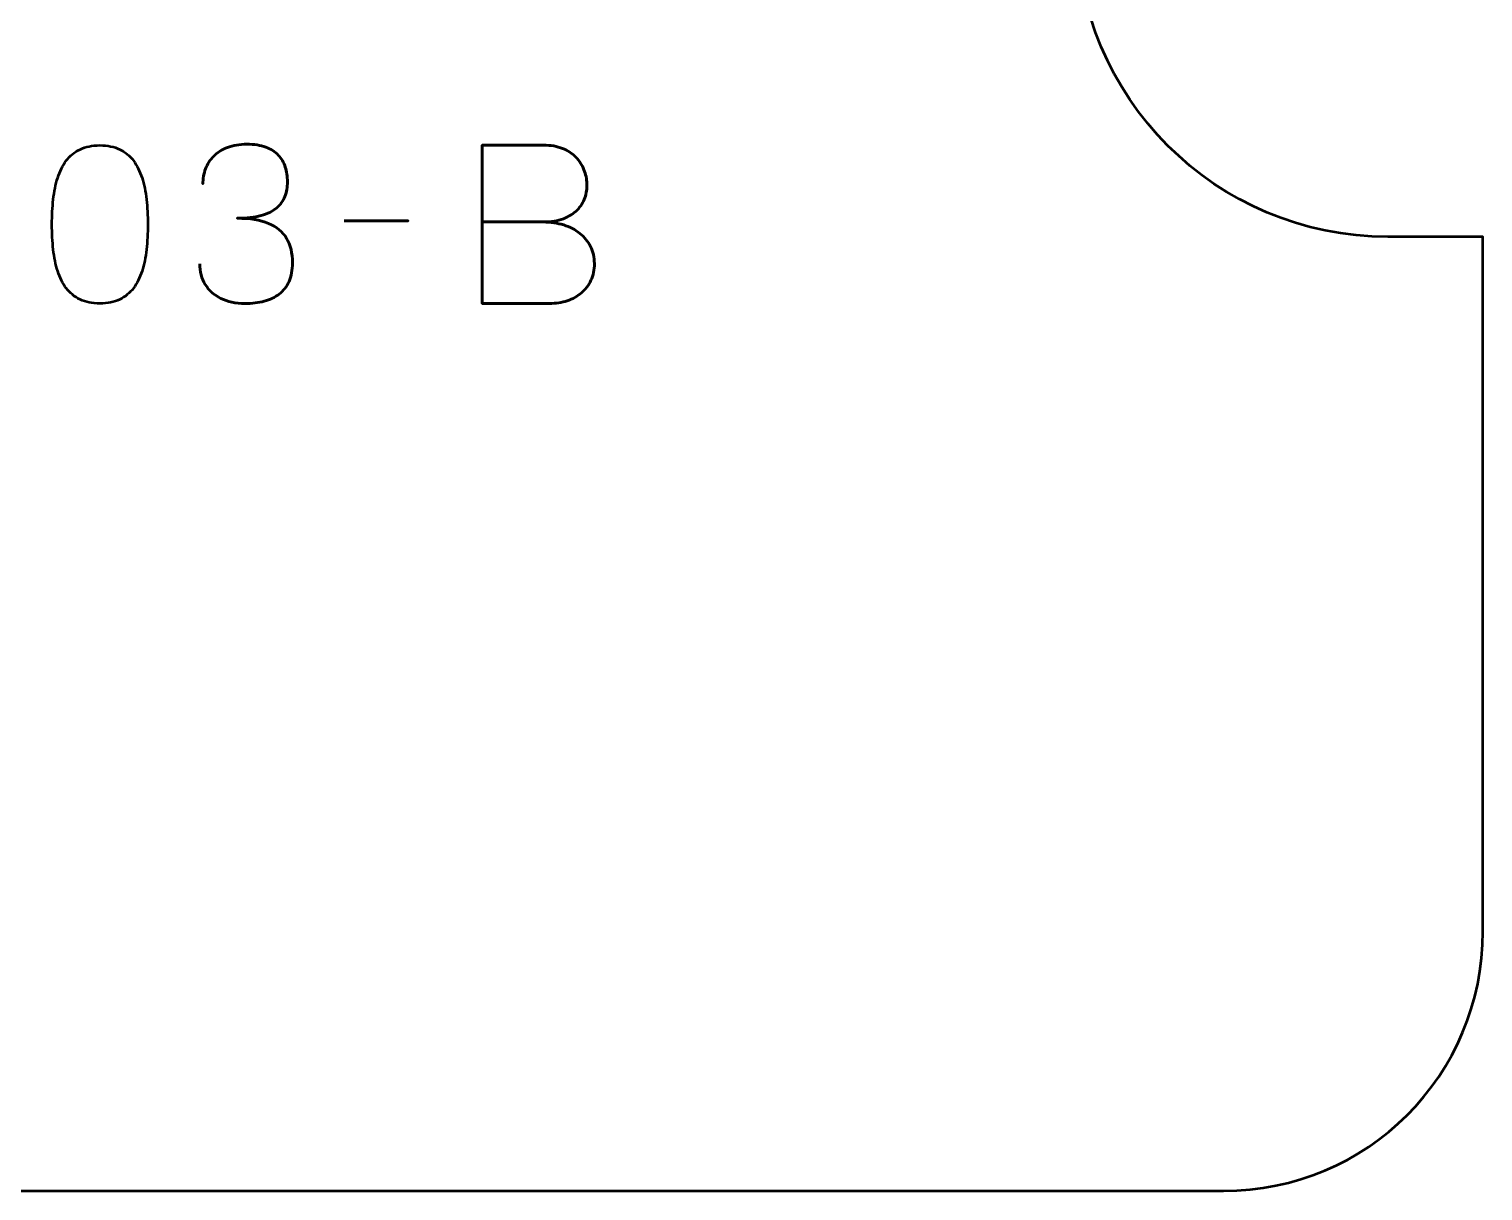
# Model space of a CAD drawing. Header units: centimetres. Extents: x -13.2 to -1.8, y -9.5 to -0.2.
# Drawn here: x -4.652 to -1.85, y -9.5 to -7.261 of the extents above; entities that cross this region are included whole.
import ezdxf

# ---------------------------------------------------------------- set-up
doc = ezdxf.new("R2010")
doc.units = ezdxf.units.CM
doc.header["$MEASUREMENT"] = 0
doc.layers.add('Layer 1', color=7, linetype='Continuous')

msp = doc.modelspace()

# ---------------------------------------------------------------- linework, layer by layer
at = {"layer": 'Layer 1', "lineweight": 53}
msp.add_open_spline([(-7.15003, -8.99995), (-7.15003, -8.99995), (-7.15003, -7.55), (-7.15003, -7.55), (-7.15003, -7.55), (-7.15003, -7.55), (-6.91251, -7.55), (-6.91251, -7.55), (-6.91251, -7.55), (-6.58119, -7.55), (-6.31251, -7.28131), (-6.31251, -6.95), (-6.31251, -6.95), (-6.31251, -6.61869), (-6.58119, -6.35), (-6.91251, -6.35), (-6.91251, -6.35), (-6.91251, -6.35), (-7.15003, -6.35), (-7.15003, -6.35), (-7.15003, -6.35), (-7.15003, -6.35), (-7.15003, -0.70005), (-7.15003, -0.70005), (-7.15003, -0.70005), (-7.15003, -0.42305), (-6.92694, -0.19995), (-6.64994, -0.19995), (-6.64994, -0.19995), (-6.64994, -0.19995), (-2.35008, -0.19995), (-2.35008, -0.19995), (-2.35008, -0.19995), (-2.07294, -0.19995), (-1.84998, -0.42305), (-1.84998, -0.70005), (-1.84998, -0.70005), (-1.84998, -0.70005), (-1.84998, -0.84998), (-1.84998, -0.84998), (-1.84998, -0.84998), (-1.84998, -0.84998), (-2.19998, -0.84998), (-2.19998, -0.84998), (-2.19998, -0.84998), (-2.19998, -0.84998), (-2.19998, -0.70005), (-2.19998, -0.70005), (-2.19998, -0.70005), (-2.19998, -0.70005), (-2.2401, -0.70005), (-2.2401, -0.70005), (-2.2401, -0.70005), (-2.26644, -0.65448), (-2.30442, -0.61649), (-2.34999, -0.59013), (-2.34999, -0.59013), (-2.34999, -0.59013), (-2.34999, -0.55005), (-2.34999, -0.55005), (-2.34999, -0.55005), (-2.34999, -0.55005), (-2.49369, -0.55005), (-2.49369, -0.55005), (-2.49369, -0.55005), (-2.49369, -0.55005), (-2.5, -0.54998), (-2.5, -0.54998), (-2.5, -0.54998), (-2.5, -0.54998), (-2.50631, -0.55005), (-2.50631, -0.55005), (-2.50631, -0.55005), (-2.50631, -0.55005), (-2.64999, -0.55005), (-2.64999, -0.55005), (-2.64999, -0.55005), (-2.64999, -0.55005), (-2.64999, -0.59014), (-2.64999, -0.59014), (-2.64999, -0.59014), (-2.64999, -0.59014), (-2.65451, -0.59282), (-2.65451, -0.59282), (-2.65451, -0.59282), (-2.65451, -0.59282), (-2.65605, -0.59374), (-2.65605, -0.59374), (-2.65605, -0.59374), (-2.65605, -0.59374), (-2.66152, -0.59716), (-2.66152, -0.59716), (-2.66152, -0.59716), (-2.66152, -0.59716), (-2.66167, -0.59726), (-2.66167, -0.59726), (-2.66167, -0.59726), (-2.66167, -0.59726), (-2.6626, -0.59786), (-2.6626, -0.59786), (-2.6626, -0.59786), (-2.6626, -0.59786), (-2.66737, -0.60101), (-2.66737, -0.60101), (-2.66737, -0.60101), (-2.66737, -0.60101), (-2.66771, -0.60123), (-2.66771, -0.60123), (-2.66771, -0.60123), (-2.66771, -0.60123), (-2.66875, -0.60194), (-2.66875, -0.60194), (-2.66875, -0.60194), (-2.66875, -0.60194), (-2.67279, -0.60474), (-2.67279, -0.60474), (-2.67279, -0.60474), (-2.67279, -0.60474), (-2.67364, -0.60534), (-2.67364, -0.60534), (-2.67364, -0.60534), (-2.67364, -0.60534), (-2.67479, -0.60617), (-2.67479, -0.60617), (-2.67479, -0.60617), (-2.67479, -0.60617), (-2.67876, -0.60907), (-2.67876, -0.60907), (-2.67876, -0.60907), (-2.67876, -0.60907), (-2.67947, -0.6096), (-2.67947, -0.6096), (-2.67947, -0.6096), (-2.67947, -0.6096), (-2.67963, -0.60972), (-2.67963, -0.60972), (-2.67963, -0.60972), (-2.67963, -0.60972), (-2.68514, -0.61394), (-2.68514, -0.61394), (-2.68514, -0.61394), (-2.68514, -0.61394), (-2.68528, -0.61405), (-2.68528, -0.61405), (-2.68528, -0.61405), (-2.68528, -0.61405), (-2.69036, -0.61814), (-2.69036, -0.61814), (-2.69036, -0.61814), (-2.69036, -0.61814), (-2.6908, -0.6185), (-2.6908, -0.6185), (-2.6908, -0.6185), (-2.6908, -0.6185), (-2.69097, -0.61864), (-2.69097, -0.61864), (-2.69097, -0.61864), (-2.69097, -0.61864), (-2.69599, -0.62288), (-2.69599, -0.62288), (-2.69599, -0.62288), (-2.69599, -0.62288), (-2.69631, -0.62315), (-2.69631, -0.62315), (-2.69631, -0.62315), (-2.69631, -0.62315), (-2.69678, -0.62356), (-2.69678, -0.62356), (-2.69678, -0.62356), (-2.69678, -0.62356), (-2.7015, -0.62775), (-2.7015, -0.62775), (-2.7015, -0.62775), (-2.7015, -0.62775), (-2.70169, -0.62793), (-2.70169, -0.62793), (-2.70169, -0.62793), (-2.70344, -0.62951), (-2.70517, -0.63113), (-2.70688, -0.63276), (-2.70688, -0.63276), (-2.70688, -0.63276), (-2.70696, -0.63284), (-2.70696, -0.63284), (-2.70696, -0.63284), (-2.70696, -0.63284), (-2.71211, -0.63787), (-2.71211, -0.63787), (-2.71211, -0.63787), (-2.71211, -0.63787), (-2.71214, -0.63789), (-2.71214, -0.63789), (-2.71214, -0.63789), (-2.71383, -0.63958), (-2.71549, -0.64129), (-2.71714, -0.64302), (-2.71714, -0.64302), (-2.71714, -0.64302), (-2.71728, -0.64316), (-2.71728, -0.64316), (-2.71728, -0.64316), (-2.72053, -0.64657), (-2.72371, -0.65006), (-2.7268, -0.65363), (-2.7268, -0.65363), (-2.7268, -0.65363), (-2.72683, -0.65367), (-2.72683, -0.65367), (-2.72683, -0.65367), (-2.72683, -0.65367), (-2.72716, -0.65405), (-2.72716, -0.65405), (-2.72716, -0.65405), (-2.73945, -0.66828), (-2.75042, -0.68368), (-2.75989, -0.70005), (-2.75989, -0.70005), (-2.75989, -0.70005), (-2.79999, -0.70005), (-2.79999, -0.70005), (-2.79999, -0.70005), (-2.79999, -0.70005), (-2.79999, -0.84843), (-2.79999, -0.84843), (-2.79999, -0.84843), (-2.79999, -0.84843), (-2.80001, -0.84998), (-2.80001, -0.84998), (-2.80001, -0.84998), (-2.80001, -0.84998), (-2.8, -0.85075), (-2.8, -0.85075), (-2.8, -0.85075), (-2.8, -0.85075), (-2.8, -1.28878), (-2.8, -1.28878), (-2.8, -1.28878), (-3.02646, -1.37459), (-3.18751, -1.59351), (-3.18751, -1.85), (-3.18751, -1.85), (-3.18751, -2.18131), (-2.91883, -2.45), (-2.58751, -2.45), (-2.58751, -2.45), (-2.58751, -2.45), (-1.84998, -2.45), (-1.84998, -2.45), (-1.84998, -2.45), (-1.84998, -2.45), (-1.84998, -6.4615), (-1.84998, -6.4615), (-1.84998, -6.4615), (-1.84998, -6.4615), (-2.03301, -6.4615), (-2.03301, -6.4615), (-2.03301, -6.4615), (-2.36433, -6.4615), (-2.63301, -6.73019), (-2.63301, -7.0615), (-2.63301, -7.0615), (-2.63301, -7.39281), (-2.36433, -7.6615), (-2.03301, -7.6615), (-2.03301, -7.6615), (-2.03301, -7.6615), (-1.84998, -7.6615), (-1.84998, -7.6615), (-1.84998, -7.6615), (-1.84998, -7.6615), (-1.84998, -8.99995), (-1.84998, -8.99995), (-1.84998, -8.99995), (-1.84998, -9.27695), (-2.07294, -9.50005), (-2.35008, -9.50005), (-2.35008, -9.50005), (-2.35008, -9.50005), (-6.64994, -9.50005), (-6.64994, -9.50005), (-6.64994, -9.50005), (-6.92694, -9.50005), (-7.15003, -9.27695), (-7.15003, -8.99995)], degree=3, knots=[0, 0, 0, 0, 0.0140845, 0.0140845, 0.0140845, 0.0140845, 0.028169, 0.028169, 0.028169, 0.028169, 0.0422535, 0.0422535, 0.0422535, 0.0422535, 0.056338, 0.056338, 0.056338, 0.056338, 0.0704225, 0.0704225, 0.0704225, 0.0704225, 0.084507, 0.084507, 0.084507, 0.084507, 0.0985915, 0.0985915, 0.0985915, 0.0985915, 0.1126761, 0.1126761, 0.1126761, 0.1126761, 0.1267606, 0.1267606, 0.1267606, 0.1267606, 0.1408451, 0.1408451, 0.1408451, 0.1408451, 0.1549296, 0.1549296, 0.1549296, 0.1549296, 0.1690141, 0.1690141, 0.1690141, 0.1690141, 0.1830986, 0.1830986, 0.1830986, 0.1830986, 0.1971831, 0.1971831, 0.1971831, 0.1971831, 0.2112676, 0.2112676, 0.2112676, 0.2112676, 0.2253521, 0.2253521, 0.2253521, 0.2253521, 0.2394366, 0.2394366, 0.2394366, 0.2394366, 0.2535211, 0.2535211, 0.2535211, 0.2535211, 0.2676056, 0.2676056, 0.2676056, 0.2676056, 0.2816901, 0.2816901, 0.2816901, 0.2816901, 0.2957746, 0.2957746, 0.2957746, 0.2957746, 0.3098592, 0.3098592, 0.3098592, 0.3098592, 0.3239437, 0.3239437, 0.3239437, 0.3239437, 0.3380282, 0.3380282, 0.3380282, 0.3380282, 0.3521127, 0.3521127, 0.3521127, 0.3521127, 0.3661972, 0.3661972, 0.3661972, 0.3661972, 0.3802817, 0.3802817, 0.3802817, 0.3802817, 0.3943662, 0.3943662, 0.3943662, 0.3943662, 0.4084507, 0.4084507, 0.4084507, 0.4084507, 0.4225352, 0.4225352, 0.4225352, 0.4225352, 0.4366197, 0.4366197, 0.4366197, 0.4366197, 0.4507042, 0.4507042, 0.4507042, 0.4507042, 0.4647887, 0.4647887, 0.4647887, 0.4647887, 0.4788732, 0.4788732, 0.4788732, 0.4788732, 0.4929577, 0.4929577, 0.4929577, 0.4929577, 0.5070423, 0.5070423, 0.5070423, 0.5070423, 0.5211268, 0.5211268, 0.5211268, 0.5211268, 0.5352113, 0.5352113, 0.5352113, 0.5352113, 0.5492958, 0.5492958, 0.5492958, 0.5492958, 0.5633803, 0.5633803, 0.5633803, 0.5633803, 0.5774648, 0.5774648, 0.5774648, 0.5774648, 0.5915493, 0.5915493, 0.5915493, 0.5915493, 0.6056338, 0.6056338, 0.6056338, 0.6056338, 0.6197183, 0.6197183, 0.6197183, 0.6197183, 0.6338028, 0.6338028, 0.6338028, 0.6338028, 0.6478873, 0.6478873, 0.6478873, 0.6478873, 0.6619718, 0.6619718, 0.6619718, 0.6619718, 0.6760563, 0.6760563, 0.6760563, 0.6760563, 0.6901408, 0.6901408, 0.6901408, 0.6901408, 0.7042254, 0.7042254, 0.7042254, 0.7042254, 0.7183099, 0.7183099, 0.7183099, 0.7183099, 0.7323944, 0.7323944, 0.7323944, 0.7323944, 0.7464789, 0.7464789, 0.7464789, 0.7464789, 0.7605634, 0.7605634, 0.7605634, 0.7605634, 0.7746479, 0.7746479, 0.7746479, 0.7746479, 0.7887324, 0.7887324, 0.7887324, 0.7887324, 0.8028169, 0.8028169, 0.8028169, 0.8028169, 0.8169014, 0.8169014, 0.8169014, 0.8169014, 0.8309859, 0.8309859, 0.8309859, 0.8309859, 0.8450704, 0.8450704, 0.8450704, 0.8450704, 0.8591549, 0.8591549, 0.8591549, 0.8591549, 0.8732394, 0.8732394, 0.8732394, 0.8732394, 0.8873239, 0.8873239, 0.8873239, 0.8873239, 0.9014085, 0.9014085, 0.9014085, 0.9014085, 0.915493, 0.915493, 0.915493, 0.915493, 0.9295775, 0.9295775, 0.9295775, 0.9295775, 0.943662, 0.943662, 0.943662, 0.943662, 0.9577465, 0.9577465, 0.9577465, 0.9577465, 0.971831, 0.971831, 0.971831, 0.971831, 0.9859155, 0.9859155, 0.9859155, 0.9859155, 1, 1, 1, 1], dxfattribs=at)
at = {"layer": 'Layer 1', "color": 5, "lineweight": 53}
for points, knots in [([(-4.51589, -7.78984), (-4.50108, -7.78977), (-4.48831, -7.78716), (-4.47765, -7.78208), (-4.47765, -7.78208), (-4.46707, -7.777), (-4.45825, -7.76973), (-4.4512, -7.76049), (-4.4512, -7.76049), (-4.44421, -7.75118), (-4.43871, -7.74017), (-4.43462, -7.72747), (-4.43462, -7.72747), (-4.43059, -7.71477), (-4.4277, -7.70087), (-4.42608, -7.68563), (-4.42608, -7.68563), (-4.42438, -7.67039), (-4.42354, -7.65437), (-4.42361, -7.63744), (-4.42361, -7.63744), (-4.42354, -7.62058), (-4.42438, -7.60456), (-4.42608, -7.58939), (-4.42608, -7.58939), (-4.4277, -7.57422), (-4.43059, -7.56025), (-4.43462, -7.54755), (-4.43462, -7.54755), (-4.43871, -7.53492), (-4.44421, -7.52392), (-4.4512, -7.51453), (-4.4512, -7.51453), (-4.45825, -7.50522), (-4.46707, -7.49795), (-4.47765, -7.49287), (-4.47765, -7.49287), (-4.48831, -7.48772), (-4.50108, -7.48511), (-4.51589, -7.48504), (-4.51589, -7.48504), (-4.53071, -7.48511), (-4.54348, -7.48772), (-4.55414, -7.49287), (-4.55414, -7.49287), (-4.56472, -7.49795), (-4.57354, -7.50522), (-4.58059, -7.51453), (-4.58059, -7.51453), (-4.58758, -7.52392), (-4.59308, -7.53492), (-4.59717, -7.54755), (-4.59717, -7.54755), (-4.6012, -7.56025), (-4.60409, -7.57422), (-4.60571, -7.58939), (-4.60571, -7.58939), (-4.6074, -7.60456), (-4.60825, -7.62058), (-4.60818, -7.63744), (-4.60818, -7.63744), (-4.60825, -7.65437), (-4.6074, -7.67039), (-4.60571, -7.68563), (-4.60571, -7.68563), (-4.60409, -7.70087), (-4.6012, -7.71477), (-4.59717, -7.72747), (-4.59717, -7.72747), (-4.59308, -7.74017), (-4.58758, -7.75118), (-4.58059, -7.76049), (-4.58059, -7.76049), (-4.57354, -7.76973), (-4.56472, -7.777), (-4.55414, -7.78208), (-4.55414, -7.78208), (-4.54348, -7.78716), (-4.53071, -7.78977), (-4.51589, -7.78984)], [0, 0, 0, 0, 0.05, 0.05, 0.05, 0.05, 0.1, 0.1, 0.1, 0.1, 0.15, 0.15, 0.15, 0.15, 0.2, 0.2, 0.2, 0.2, 0.25, 0.25, 0.25, 0.25, 0.3, 0.3, 0.3, 0.3, 0.35, 0.35, 0.35, 0.35, 0.4, 0.4, 0.4, 0.4, 0.45, 0.45, 0.45, 0.45, 0.5, 0.5, 0.5, 0.5, 0.55, 0.55, 0.55, 0.55, 0.6, 0.6, 0.6, 0.6, 0.65, 0.65, 0.65, 0.65, 0.7, 0.7, 0.7, 0.7, 0.75, 0.75, 0.75, 0.75, 0.8, 0.8, 0.8, 0.8, 0.85, 0.85, 0.85, 0.85, 0.9, 0.9, 0.9, 0.9, 0.95, 0.95, 0.95, 0.95, 1, 1, 1, 1]), ([(-4.51589, -7.78984), (-4.50108, -7.78977), (-4.48831, -7.78716), (-4.47765, -7.78208), (-4.47765, -7.78208), (-4.46707, -7.777), (-4.45825, -7.76973), (-4.4512, -7.76049), (-4.4512, -7.76049), (-4.44421, -7.75118), (-4.43871, -7.74017), (-4.43462, -7.72747), (-4.43462, -7.72747), (-4.43059, -7.71477), (-4.4277, -7.70087), (-4.42608, -7.68563), (-4.42608, -7.68563), (-4.42438, -7.67039), (-4.42354, -7.65437), (-4.42361, -7.63744), (-4.42361, -7.63744), (-4.42354, -7.62058), (-4.42438, -7.60456), (-4.42608, -7.58939), (-4.42608, -7.58939), (-4.4277, -7.57422), (-4.43059, -7.56025), (-4.43462, -7.54755), (-4.43462, -7.54755), (-4.43871, -7.53492), (-4.44421, -7.52392), (-4.4512, -7.51453), (-4.4512, -7.51453), (-4.45825, -7.50522), (-4.46707, -7.49795), (-4.47765, -7.49287), (-4.47765, -7.49287), (-4.48831, -7.48772), (-4.50108, -7.48511), (-4.51589, -7.48504), (-4.51589, -7.48504), (-4.53071, -7.48511), (-4.54348, -7.48772), (-4.55414, -7.49287), (-4.55414, -7.49287), (-4.56472, -7.49795), (-4.57354, -7.50522), (-4.58059, -7.51453), (-4.58059, -7.51453), (-4.58758, -7.52392), (-4.59308, -7.53492), (-4.59717, -7.54755), (-4.59717, -7.54755), (-4.6012, -7.56025), (-4.60409, -7.57422), (-4.60571, -7.58939), (-4.60571, -7.58939), (-4.6074, -7.60456), (-4.60825, -7.62058), (-4.60818, -7.63744), (-4.60818, -7.63744), (-4.60825, -7.65437), (-4.6074, -7.67039), (-4.60571, -7.68563), (-4.60571, -7.68563), (-4.60409, -7.70087), (-4.6012, -7.71477), (-4.59717, -7.72747), (-4.59717, -7.72747), (-4.59308, -7.74017), (-4.58758, -7.75118), (-4.58059, -7.76049), (-4.58059, -7.76049), (-4.57354, -7.76973), (-4.56472, -7.777), (-4.55414, -7.78208), (-4.55414, -7.78208), (-4.54348, -7.78716), (-4.53071, -7.78977), (-4.51589, -7.78984)], [0, 0, 0, 0, 0.05, 0.05, 0.05, 0.05, 0.1, 0.1, 0.1, 0.1, 0.15, 0.15, 0.15, 0.15, 0.2, 0.2, 0.2, 0.2, 0.25, 0.25, 0.25, 0.25, 0.3, 0.3, 0.3, 0.3, 0.35, 0.35, 0.35, 0.35, 0.4, 0.4, 0.4, 0.4, 0.45, 0.45, 0.45, 0.45, 0.5, 0.5, 0.5, 0.5, 0.55, 0.55, 0.55, 0.55, 0.6, 0.6, 0.6, 0.6, 0.65, 0.65, 0.65, 0.65, 0.7, 0.7, 0.7, 0.7, 0.75, 0.75, 0.75, 0.75, 0.8, 0.8, 0.8, 0.8, 0.85, 0.85, 0.85, 0.85, 0.9, 0.9, 0.9, 0.9, 0.95, 0.95, 0.95, 0.95, 1, 1, 1, 1]), ([(-4.32328, -7.71322), (-4.32321, -7.72846), (-4.31968, -7.74172), (-4.3127, -7.75322), (-4.3127, -7.75322), (-4.30571, -7.76465), (-4.29576, -7.77361), (-4.28278, -7.78003), (-4.28278, -7.78003), (-4.2698, -7.78645), (-4.25421, -7.7897), (-4.23607, -7.78984), (-4.23607, -7.78984), (-4.22246, -7.78984), (-4.21011, -7.78843), (-4.19889, -7.78547), (-4.19889, -7.78547), (-4.18774, -7.7825), (-4.17815, -7.77792), (-4.17003, -7.77164), (-4.17003, -7.77164), (-4.16192, -7.76536), (-4.15571, -7.75724), (-4.15127, -7.74737), (-4.15127, -7.74737), (-4.14689, -7.73742), (-4.14471, -7.72549), (-4.14464, -7.71152), (-4.14464, -7.71152), (-4.14456, -7.6929), (-4.14837, -7.67716), (-4.15592, -7.66439), (-4.15592, -7.66439), (-4.16347, -7.65162), (-4.17519, -7.64203), (-4.19092, -7.63547), (-4.19092, -7.63547), (-4.20665, -7.6289), (-4.22683, -7.62559), (-4.25131, -7.62559), (-4.25131, -7.62559), (-4.23304, -7.62566), (-4.21773, -7.62397), (-4.20524, -7.62051), (-4.20524, -7.62051), (-4.19282, -7.61705), (-4.18288, -7.61218), (-4.1754, -7.60583), (-4.1754, -7.60583), (-4.16792, -7.59955), (-4.16249, -7.59207), (-4.15924, -7.58347), (-4.15924, -7.58347), (-4.15592, -7.57493), (-4.1543, -7.56555), (-4.15437, -7.55532), (-4.15437, -7.55532), (-4.1543, -7.54508), (-4.15571, -7.53563), (-4.15853, -7.52688), (-4.15853, -7.52688), (-4.16129, -7.51813), (-4.1658, -7.51044), (-4.17194, -7.50388), (-4.17194, -7.50388), (-4.17808, -7.49732), (-4.18619, -7.49217), (-4.19614, -7.4885), (-4.19614, -7.4885), (-4.20616, -7.48483), (-4.21837, -7.483), (-4.23269, -7.48293), (-4.23269, -7.48293), (-4.24694, -7.483), (-4.25943, -7.48511), (-4.27001, -7.48921), (-4.27001, -7.48921), (-4.28067, -7.4933), (-4.28941, -7.49887), (-4.29647, -7.506), (-4.29647, -7.506), (-4.30345, -7.51312), (-4.30868, -7.52124), (-4.31213, -7.53041), (-4.31213, -7.53041), (-4.31566, -7.53958), (-4.31735, -7.54932), (-4.31735, -7.55955), (-4.31735, -7.55955), (-4.31735, -7.54932), (-4.31566, -7.53958), (-4.31213, -7.53041), (-4.31213, -7.53041), (-4.30868, -7.52124), (-4.30345, -7.51312), (-4.29647, -7.506), (-4.29647, -7.506), (-4.28941, -7.49887), (-4.28067, -7.4933), (-4.27001, -7.48921), (-4.27001, -7.48921), (-4.25943, -7.48511), (-4.24694, -7.483), (-4.23269, -7.48293), (-4.23269, -7.48293), (-4.21837, -7.483), (-4.20616, -7.48483), (-4.19614, -7.4885), (-4.19614, -7.4885), (-4.18619, -7.49217), (-4.17808, -7.49732), (-4.17194, -7.50388), (-4.17194, -7.50388), (-4.1658, -7.51044), (-4.16129, -7.51813), (-4.15853, -7.52688), (-4.15853, -7.52688), (-4.15571, -7.53563), (-4.1543, -7.54508), (-4.15437, -7.55532), (-4.15437, -7.55532), (-4.1543, -7.56555), (-4.15592, -7.57493), (-4.15924, -7.58347), (-4.15924, -7.58347), (-4.16249, -7.59207), (-4.16792, -7.59955), (-4.1754, -7.60583), (-4.1754, -7.60583), (-4.18288, -7.61218), (-4.19282, -7.61705), (-4.20524, -7.62051), (-4.20524, -7.62051), (-4.21773, -7.62397), (-4.23304, -7.62566), (-4.25131, -7.62559), (-4.25131, -7.62559), (-4.22683, -7.62559), (-4.20665, -7.6289), (-4.19092, -7.63547), (-4.19092, -7.63547), (-4.17519, -7.64203), (-4.16347, -7.65162), (-4.15592, -7.66439), (-4.15592, -7.66439), (-4.14837, -7.67716), (-4.14456, -7.6929), (-4.14464, -7.71152), (-4.14464, -7.71152), (-4.14471, -7.72549), (-4.14689, -7.73742), (-4.15127, -7.74737), (-4.15127, -7.74737), (-4.15571, -7.75724), (-4.16192, -7.76536), (-4.17003, -7.77164), (-4.17003, -7.77164), (-4.17815, -7.77792), (-4.18774, -7.7825), (-4.19889, -7.78547), (-4.19889, -7.78547), (-4.21011, -7.78843), (-4.22246, -7.78984), (-4.23607, -7.78984), (-4.23607, -7.78984), (-4.25421, -7.7897), (-4.2698, -7.78645), (-4.28278, -7.78003), (-4.28278, -7.78003), (-4.29576, -7.77361), (-4.30571, -7.76465), (-4.3127, -7.75322), (-4.3127, -7.75322), (-4.31968, -7.74172), (-4.32321, -7.72846), (-4.32328, -7.71322)], [0, 0, 0, 0, 0.0227273, 0.0227273, 0.0227273, 0.0227273, 0.0454545, 0.0454545, 0.0454545, 0.0454545, 0.0681818, 0.0681818, 0.0681818, 0.0681818, 0.0909091, 0.0909091, 0.0909091, 0.0909091, 0.1136364, 0.1136364, 0.1136364, 0.1136364, 0.1363636, 0.1363636, 0.1363636, 0.1363636, 0.1590909, 0.1590909, 0.1590909, 0.1590909, 0.1818182, 0.1818182, 0.1818182, 0.1818182, 0.2045455, 0.2045455, 0.2045455, 0.2045455, 0.2272727, 0.2272727, 0.2272727, 0.2272727, 0.25, 0.25, 0.25, 0.25, 0.2727273, 0.2727273, 0.2727273, 0.2727273, 0.2954545, 0.2954545, 0.2954545, 0.2954545, 0.3181818, 0.3181818, 0.3181818, 0.3181818, 0.3409091, 0.3409091, 0.3409091, 0.3409091, 0.3636364, 0.3636364, 0.3636364, 0.3636364, 0.3863636, 0.3863636, 0.3863636, 0.3863636, 0.4090909, 0.4090909, 0.4090909, 0.4090909, 0.4318182, 0.4318182, 0.4318182, 0.4318182, 0.4545455, 0.4545455, 0.4545455, 0.4545455, 0.4772727, 0.4772727, 0.4772727, 0.4772727, 0.5, 0.5, 0.5, 0.5, 0.5227273, 0.5227273, 0.5227273, 0.5227273, 0.5454545, 0.5454545, 0.5454545, 0.5454545, 0.5681818, 0.5681818, 0.5681818, 0.5681818, 0.5909091, 0.5909091, 0.5909091, 0.5909091, 0.6136364, 0.6136364, 0.6136364, 0.6136364, 0.6363636, 0.6363636, 0.6363636, 0.6363636, 0.6590909, 0.6590909, 0.6590909, 0.6590909, 0.6818182, 0.6818182, 0.6818182, 0.6818182, 0.7045455, 0.7045455, 0.7045455, 0.7045455, 0.7272727, 0.7272727, 0.7272727, 0.7272727, 0.75, 0.75, 0.75, 0.75, 0.7727273, 0.7727273, 0.7727273, 0.7727273, 0.7954545, 0.7954545, 0.7954545, 0.7954545, 0.8181818, 0.8181818, 0.8181818, 0.8181818, 0.8409091, 0.8409091, 0.8409091, 0.8409091, 0.8636364, 0.8636364, 0.8636364, 0.8636364, 0.8863636, 0.8863636, 0.8863636, 0.8863636, 0.9090909, 0.9090909, 0.9090909, 0.9090909, 0.9318182, 0.9318182, 0.9318182, 0.9318182, 0.9545455, 0.9545455, 0.9545455, 0.9545455, 0.9772727, 0.9772727, 0.9772727, 0.9772727, 1, 1, 1, 1]), ([(-3.77888, -7.63278), (-3.77888, -7.63278), (-3.66162, -7.63278), (-3.66162, -7.63278), (-3.66162, -7.63278), (-3.64638, -7.63271), (-3.6334, -7.6306), (-3.62246, -7.62643), (-3.62246, -7.62643), (-3.61159, -7.62234), (-3.60278, -7.61677), (-3.59593, -7.60978), (-3.59593, -7.60978), (-3.58909, -7.6028), (-3.58415, -7.5949), (-3.58104, -7.58615), (-3.58104, -7.58615), (-3.57801, -7.57747), (-3.5766, -7.56844), (-3.57695, -7.55913), (-3.57695, -7.55913), (-3.57738, -7.54981), (-3.57935, -7.54078), (-3.58288, -7.53196), (-3.58288, -7.53196), (-3.58634, -7.52314), (-3.59156, -7.51517), (-3.5984, -7.50804), (-3.5984, -7.50804), (-3.60524, -7.50092), (-3.61378, -7.49527), (-3.62415, -7.49111), (-3.62415, -7.49111), (-3.63453, -7.48688), (-3.64673, -7.48469), (-3.66077, -7.48462), (-3.66077, -7.48462), (-3.66077, -7.48462), (-3.77888, -7.48462), (-3.77888, -7.48462), (-3.77888, -7.48462), (-3.77888, -7.48462), (-3.77888, -7.78984), (-3.77888, -7.78984), (-3.77888, -7.78984), (-3.77888, -7.78984), (-3.64892, -7.78984), (-3.64892, -7.78984), (-3.64892, -7.78984), (-3.63678, -7.78984), (-3.62549, -7.78808), (-3.61505, -7.78462), (-3.61505, -7.78462), (-3.60461, -7.78109), (-3.59551, -7.77608), (-3.58761, -7.76938), (-3.58761, -7.76938), (-3.57977, -7.76275), (-3.57364, -7.7547), (-3.56926, -7.74518), (-3.56926, -7.74518), (-3.56489, -7.73565), (-3.56263, -7.72486), (-3.56256, -7.71279), (-3.56256, -7.71279), (-3.56284, -7.70066), (-3.56538, -7.68972), (-3.57025, -7.67992), (-3.57025, -7.67992), (-3.57512, -7.67011), (-3.58189, -7.66171), (-3.59064, -7.65466), (-3.59064, -7.65466), (-3.59939, -7.64767), (-3.60983, -7.64224), (-3.62183, -7.6385), (-3.62183, -7.6385), (-3.63382, -7.63476), (-3.64708, -7.63286), (-3.66162, -7.63278), (-3.66162, -7.63278), (-3.64708, -7.63286), (-3.63382, -7.63476), (-3.62183, -7.6385), (-3.62183, -7.6385), (-3.60983, -7.64224), (-3.59939, -7.64767), (-3.59064, -7.65466), (-3.59064, -7.65466), (-3.58189, -7.66171), (-3.57512, -7.67011), (-3.57025, -7.67992), (-3.57025, -7.67992), (-3.56538, -7.68972), (-3.56284, -7.70066), (-3.56256, -7.71279), (-3.56256, -7.71279), (-3.56263, -7.72486), (-3.56489, -7.73565), (-3.56926, -7.74518), (-3.56926, -7.74518), (-3.57364, -7.7547), (-3.57977, -7.76275), (-3.58761, -7.76938), (-3.58761, -7.76938), (-3.59551, -7.77608), (-3.60461, -7.78109), (-3.61505, -7.78462), (-3.61505, -7.78462), (-3.62549, -7.78808), (-3.63678, -7.78984), (-3.64892, -7.78984), (-3.64892, -7.78984), (-3.64892, -7.78984), (-3.77888, -7.78984), (-3.77888, -7.78984), (-3.77888, -7.78984), (-3.77888, -7.78984), (-3.77888, -7.48462), (-3.77888, -7.48462), (-3.77888, -7.48462), (-3.77888, -7.48462), (-3.66077, -7.48462), (-3.66077, -7.48462), (-3.66077, -7.48462), (-3.64673, -7.48469), (-3.63453, -7.48688), (-3.62415, -7.49111), (-3.62415, -7.49111), (-3.61378, -7.49527), (-3.60524, -7.50092), (-3.5984, -7.50804), (-3.5984, -7.50804), (-3.59156, -7.51517), (-3.58634, -7.52314), (-3.58288, -7.53196), (-3.58288, -7.53196), (-3.57935, -7.54078), (-3.57738, -7.54981), (-3.57695, -7.55913), (-3.57695, -7.55913), (-3.5766, -7.56844), (-3.57801, -7.57747), (-3.58104, -7.58615), (-3.58104, -7.58615), (-3.58415, -7.5949), (-3.58909, -7.6028), (-3.59593, -7.60978), (-3.59593, -7.60978), (-3.60278, -7.61677), (-3.61159, -7.62234), (-3.62246, -7.62643), (-3.62246, -7.62643), (-3.6334, -7.6306), (-3.64638, -7.63271), (-3.66162, -7.63278), (-3.66162, -7.63278), (-3.66162, -7.63278), (-3.77888, -7.63278), (-3.77888, -7.63278)], [0, 0, 0, 0, 0.025, 0.025, 0.025, 0.025, 0.05, 0.05, 0.05, 0.05, 0.075, 0.075, 0.075, 0.075, 0.1, 0.1, 0.1, 0.1, 0.125, 0.125, 0.125, 0.125, 0.15, 0.15, 0.15, 0.15, 0.175, 0.175, 0.175, 0.175, 0.2, 0.2, 0.2, 0.2, 0.225, 0.225, 0.225, 0.225, 0.25, 0.25, 0.25, 0.25, 0.275, 0.275, 0.275, 0.275, 0.3, 0.3, 0.3, 0.3, 0.325, 0.325, 0.325, 0.325, 0.35, 0.35, 0.35, 0.35, 0.375, 0.375, 0.375, 0.375, 0.4, 0.4, 0.4, 0.4, 0.425, 0.425, 0.425, 0.425, 0.45, 0.45, 0.45, 0.45, 0.475, 0.475, 0.475, 0.475, 0.5, 0.5, 0.5, 0.5, 0.525, 0.525, 0.525, 0.525, 0.55, 0.55, 0.55, 0.55, 0.575, 0.575, 0.575, 0.575, 0.6, 0.6, 0.6, 0.6, 0.625, 0.625, 0.625, 0.625, 0.65, 0.65, 0.65, 0.65, 0.675, 0.675, 0.675, 0.675, 0.7, 0.7, 0.7, 0.7, 0.725, 0.725, 0.725, 0.725, 0.75, 0.75, 0.75, 0.75, 0.775, 0.775, 0.775, 0.775, 0.8, 0.8, 0.8, 0.8, 0.825, 0.825, 0.825, 0.825, 0.85, 0.85, 0.85, 0.85, 0.875, 0.875, 0.875, 0.875, 0.9, 0.9, 0.9, 0.9, 0.925, 0.925, 0.925, 0.925, 0.95, 0.95, 0.95, 0.95, 0.975, 0.975, 0.975, 0.975, 1, 1, 1, 1]), ([(-4.04473, -7.63024), (-4.04473, -7.63024), (-3.92154, -7.63024), (-3.92154, -7.63024), (-3.92154, -7.63024), (-3.92154, -7.63024), (-4.04473, -7.63024), (-4.04473, -7.63024)], [0, 0, 0, 0, 0.5, 0.5, 0.5, 0.5, 1, 1, 1, 1])]:
    msp.add_open_spline(points, degree=3, knots=knots, dxfattribs=at)

doc.saveas('drawing.dxf')
